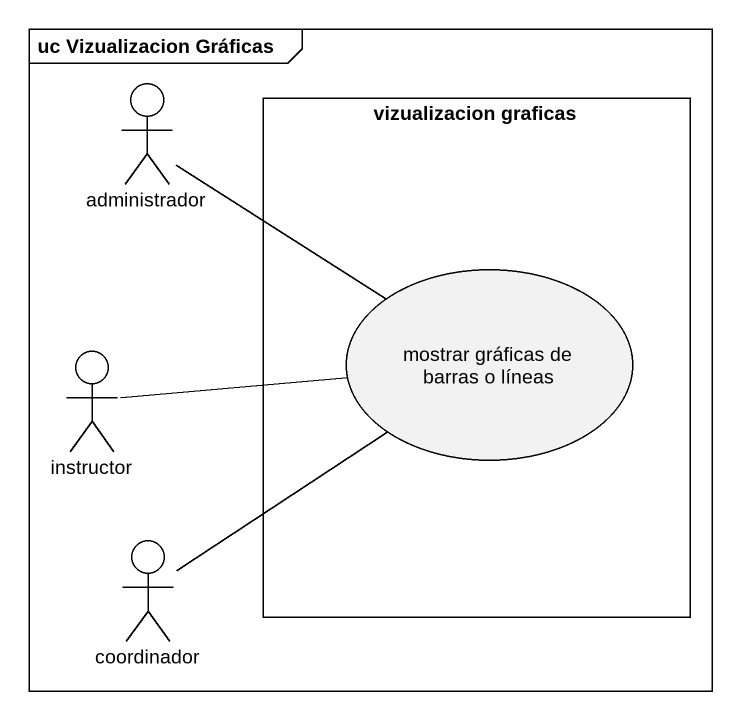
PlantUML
@startuml
mainframe uc Vizualizacion Gráficas
actor administrador
rectangle "vizualizacion graficas" as vizualizacion_graficas {
  usecase "mostrar gráficas de barras o líneas" as mostrar_gráficas_de_barras
}
actor instructor
actor coordinador
administrador -right- mostrar_gráficas_de_barras
instructor -right- mostrar_gráficas_de_barras
coordinador -up- mostrar_gráficas_de_barras
@enduml
